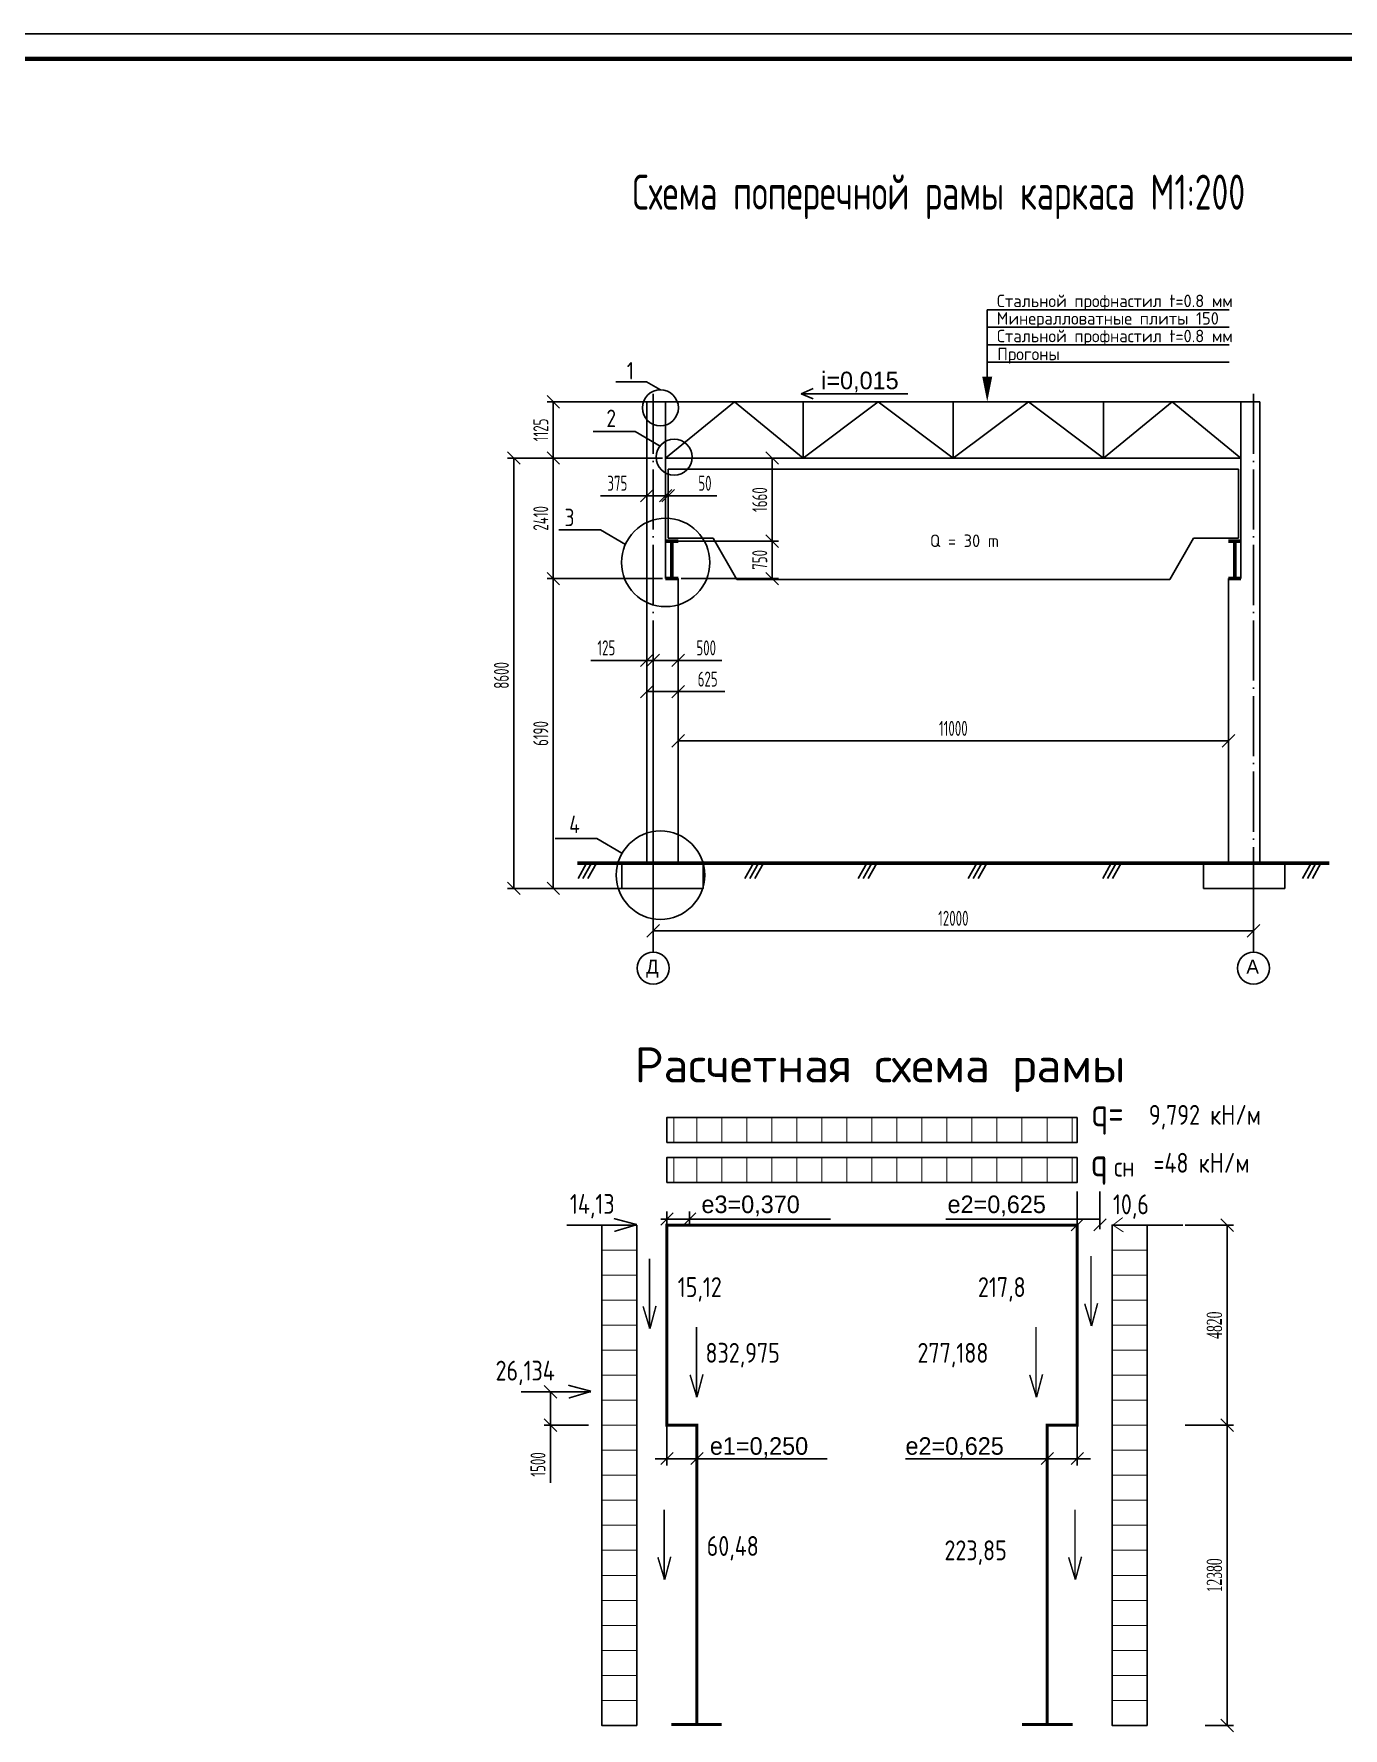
# Model space of a CAD drawing. Header units: millimetres. Extents: x -258606 to -95372, y 16759 to 83244.
# Drawn here: x -124522.8 to -124261.1, y 42006.5 to 42345.1 of the extents above; entities that cross this region are included whole.
import ezdxf

# ---------------------------------------------------------------- set-up
doc = ezdxf.new("R2010")
doc.units = ezdxf.units.MM
doc.header["$LTSCALE"] = 0.5
doc.linetypes.add('ACAD_ISO04W100', pattern=[30, 24, -3, 0, -3])
for name, color, linetype, lineweight in [('ЛИНИИ_025', 7, 'Continuous', 25), ('основной', 7, 'Continuous', 60), ('ТОЛСТЫЕ', 1, 'Continuous', 50)]:
    doc.layers.add(name, color=color, linetype=linetype, lineweight=lineweight)
for name, color, linetype in [('Осевые', 7, 'ACAD_ISO04W100'), ('оси', 7, 'ACAD_ISO04W100'), ('текст', 7, 'Continuous'), ('тонкие', 7, 'Continuous')]:
    doc.layers.add(name, color=color, linetype=linetype)
doc.styles.add('GOST-2.304_Type-B', font='')
doc.styles.add('style1', font='', dxfattribs={"oblique": 15, "height": 3.5})
doc.styles.add('ГОСТ', font='isocpeur.ttf', dxfattribs={"height": 10})
doc.styles.add('прямой 7', font='isocpeur.ttf', dxfattribs={"width": 0.7, "height": 7})
doc.styles.add('РАЗМЕРЫ_30', font='txt.shx', dxfattribs={"width": 0.6, "height": 3})
doc.styles.get('GOST-2.304_Type-B').set_extended_font_data('GOST Common')
doc.styles.get('style1').set_extended_font_data('GOST type A')
doc.dimstyles.new('РАЗМЕРЫ_10', dxfattribs={"dimtxt": 3, "dimasz": 2.5, "dimexe": 1.25, "dimexo": 0.625, "dimgap": 1, "dimtad": 3, "dimdec": 1, "dimlfac": 10, "dimrnd": 1, "dimdsep": 46, "dimtxsty": 'РАЗМЕРЫ_30', "dimblk1": 'OBLIQUE', "dimblk2": 'OBLIQUE', "dimsah": 1, "dimcen": 2.5, "dimclrt": 256, "dimadec": 0, "dimazin": 0, "dimtfac": 1, "dimtdec": 1, "dimtmove": 0, "dimatfit": 3, "dimfxl": 1, "dimtolj": 1, "dimarcsym": 0})
doc.dimstyles.new('РАЗМЕРЫ_200', dxfattribs={"dimtxt": 3, "dimasz": 2.5, "dimexe": 1.25, "dimexo": 0.625, "dimgap": 1, "dimtad": 3, "dimdec": 1, "dimlfac": 100, "dimrnd": 1, "dimdsep": 46, "dimtxsty": 'РАЗМЕРЫ_30', "dimblk1": 'OBLIQUE', "dimblk2": 'OBLIQUE', "dimsah": 1, "dimcen": 2.5, "dimclrt": 7, "dimadec": 0, "dimazin": 0, "dimtfac": 1, "dimtdec": 1, "dimtmove": 0, "dimatfit": 3, "dimfxl": 1, "dimtolj": 1, "dimarcsym": 0})

# ---------------------------------------------------------------- blocks, each defined once
blk = doc.blocks.new('_Oblique')
at = {"color": 0, "linetype": 'ByBlock', "lineweight": -2}
blk.add_line((-0.5, -0.5), (0.5, 0.5), dxfattribs=at)
blk = doc.blocks.new('*D994')
at = {"layer": 'Defpoints', "color": 0, "transparency": 16777216}
for p in [(-124399.05, 42174.3), (-124279.05, 42174.3), (-124279.05, 42165.82)]:
    blk.add_point(p, dxfattribs=at)
at = {"layer": 'текст', "color": 0, "lineweight": -2, "transparency": 16777216}
for p, q in [((-124399.05, 42173.68), (-124399.05, 42164.57)), ((-124279.05, 42173.68), (-124279.05, 42164.57)), ((-124399.05, 42165.82), (-124279.05, 42165.82))]:
    blk.add_line(p, q, dxfattribs=at)
at = {"layer": 'текст', "color": 0, "lineweight": -2, "transparency": 16777216, "xscale": 2.5, "yscale": 2.5, "zscale": 2.5, "rotation": 180}
blk.add_blockref('_Oblique', (-124399.05, 42165.82), dxfattribs=at)
at = {"layer": 'текст', "color": 0, "lineweight": -2, "transparency": 16777216, "xscale": 2.5, "yscale": 2.5, "zscale": 2.5}
blk.add_blockref('_Oblique', (-124279.05, 42165.82), dxfattribs=at)
at = {"layer": 'текст', "color": 7, "transparency": 16777216, "insert": (-124339.05, 42168.32), "char_height": 3, "attachment_point": 5, "style": 'РАЗМЕРЫ_30'}
blk.add_mtext('\\A1;12000', dxfattribs=at)
blk = doc.blocks.new('*D995')
at = {"layer": 'Defpoints', "color": 0, "transparency": 16777216}
for p in [(-124284.05, 42203.77), (-124394.05, 42179.3), (-124284.05, 42179.3)]:
    blk.add_point(p, dxfattribs=at)
at = {"layer": 'текст', "color": 0, "lineweight": -2, "transparency": 16777216}
for p, q in [((-124394.05, 42179.93), (-124394.05, 42205.02)), ((-124284.05, 42179.93), (-124284.05, 42205.02)), ((-124394.05, 42203.77), (-124284.05, 42203.77))]:
    blk.add_line(p, q, dxfattribs=at)
at = {"layer": 'текст', "color": 0, "lineweight": -2, "transparency": 16777216, "xscale": 2.5, "yscale": 2.5, "zscale": 2.5, "rotation": 180}
blk.add_blockref('_Oblique', (-124394.05, 42203.77), dxfattribs=at)
at = {"layer": 'текст', "color": 0, "lineweight": -2, "transparency": 16777216, "xscale": 2.5, "yscale": 2.5, "zscale": 2.5}
blk.add_blockref('_Oblique', (-124284.05, 42203.77), dxfattribs=at)
at = {"layer": 'текст', "color": 7, "transparency": 16777216, "insert": (-124339.05, 42206.27), "char_height": 3, "attachment_point": 5, "style": 'РАЗМЕРЫ_30'}
blk.add_mtext('\\A1;11000', dxfattribs=at)
blk = doc.blocks.new('*D996')
at = {"layer": 'Defpoints', "color": 0, "transparency": 16777216}
for p in [(-124396.55, 42271.55), (-124419.01, 42260.3), (-124396.55, 42260.3)]:
    blk.add_point(p, dxfattribs=at)
at = {"layer": 'текст', "color": 0, "lineweight": -2, "transparency": 16777216}
for p, q in [((-124397.18, 42271.55), (-124420.26, 42271.55)), ((-124419.01, 42271.55), (-124419.01, 42260.3)), ((-124397.18, 42260.3), (-124420.26, 42260.3))]:
    blk.add_line(p, q, dxfattribs=at)
at = {"layer": 'текст', "color": 0, "lineweight": -2, "transparency": 16777216, "xscale": 2.5, "yscale": 2.5, "zscale": 2.5}
for p, rotation in [((-124419.01, 42271.55), 90), ((-124419.01, 42260.3), 270)]:
    blk.add_blockref('_Oblique', p, dxfattribs=dict(at, rotation=rotation))
at = {"layer": 'текст', "color": 7, "transparency": 16777216, "insert": (-124421.51, 42265.93), "char_height": 3, "attachment_point": 5, "rotation": 90, "style": 'РАЗМЕРЫ_30'}
blk.add_mtext('\\A1;1125', dxfattribs=at)
blk = doc.blocks.new('*D997')
at = {"layer": 'Defpoints', "color": 0, "transparency": 16777216}
for p in [(-124419.01, 42260.3), (-124396.55, 42260.3), (-124396.55, 42236.2)]:
    blk.add_point(p, dxfattribs=at)
at = {"layer": 'текст', "color": 0, "lineweight": -2, "transparency": 16777216}
for p, q in [((-124397.18, 42260.3), (-124420.26, 42260.3)), ((-124419.01, 42236.2), (-124419.01, 42260.3)), ((-124397.18, 42236.2), (-124420.26, 42236.2))]:
    blk.add_line(p, q, dxfattribs=at)
at = {"layer": 'текст', "color": 0, "lineweight": -2, "transparency": 16777216, "xscale": 2.5, "yscale": 2.5, "zscale": 2.5}
for p, rotation in [((-124419.01, 42260.3), 90), ((-124419.01, 42236.2), 270)]:
    blk.add_blockref('_Oblique', p, dxfattribs=dict(at, rotation=rotation))
at = {"layer": 'текст', "color": 7, "transparency": 16777216, "insert": (-124421.51, 42248.25), "char_height": 3, "attachment_point": 5, "rotation": 90, "style": 'РАЗМЕРЫ_30'}
blk.add_mtext('\\A1;2410', dxfattribs=at)
blk = doc.blocks.new('*D998')
at = {"layer": 'Defpoints', "color": 0, "transparency": 16777216}
for p in [(-124396.55, 42236.2), (-124419.01, 42174.3), (-124396.55, 42174.3)]:
    blk.add_point(p, dxfattribs=at)
at = {"layer": 'текст', "color": 0, "lineweight": -2, "transparency": 16777216}
for p, q in [((-124397.18, 42236.2), (-124420.26, 42236.2)), ((-124419.01, 42236.2), (-124419.01, 42174.3)), ((-124397.18, 42174.3), (-124420.26, 42174.3))]:
    blk.add_line(p, q, dxfattribs=at)
at = {"layer": 'текст', "color": 0, "lineweight": -2, "transparency": 16777216, "xscale": 2.5, "yscale": 2.5, "zscale": 2.5}
for p, rotation in [((-124419.01, 42236.2), 90), ((-124419.01, 42174.3), 270)]:
    blk.add_blockref('_Oblique', p, dxfattribs=dict(at, rotation=rotation))
at = {"layer": 'текст', "color": 7, "transparency": 16777216, "insert": (-124421.51, 42205.25), "char_height": 3, "attachment_point": 5, "rotation": 90, "style": 'РАЗМЕРЫ_30'}
blk.add_mtext('\\A1;6190', dxfattribs=at)
blk = doc.blocks.new('*D999')
at = {"layer": 'Defpoints', "color": 0, "transparency": 16777216}
for p in [(-124396.55, 42260.3), (-124426.88, 42174.3), (-124396.55, 42174.3)]:
    blk.add_point(p, dxfattribs=at)
at = {"layer": 'текст', "color": 0, "lineweight": -2, "transparency": 16777216}
for p, q in [((-124397.18, 42260.3), (-124428.13, 42260.3)), ((-124426.88, 42260.3), (-124426.88, 42174.3)), ((-124397.18, 42174.3), (-124428.13, 42174.3))]:
    blk.add_line(p, q, dxfattribs=at)
at = {"layer": 'текст', "color": 0, "lineweight": -2, "transparency": 16777216, "xscale": 2.5, "yscale": 2.5, "zscale": 2.5}
for p, rotation in [((-124426.88, 42260.3), 90), ((-124426.88, 42174.3), 270)]:
    blk.add_blockref('_Oblique', p, dxfattribs=dict(at, rotation=rotation))
at = {"layer": 'текст', "color": 7, "transparency": 16777216, "insert": (-124429.38, 42216.86), "char_height": 3, "attachment_point": 5, "rotation": 90, "style": 'РАЗМЕРЫ_30'}
blk.add_mtext('\\A1;8600', dxfattribs=at)
blk = doc.blocks.new('*D1003')
at = {"layer": 'Defpoints', "color": 0, "transparency": 16777216}
for p in [(-124396.05, 42252.77), (-124396.55, 42243.7), (-124396.05, 42244.3)]:
    blk.add_point(p, dxfattribs=at)
at = {"layer": 'текст', "color": 0, "lineweight": -2, "transparency": 16777216}
for p, q in [((-124396.55, 42252.77), (-124399.05, 42252.77)), ((-124396.55, 42244.33), (-124396.55, 42254.02)), ((-124396.55, 42252.77), (-124396.05, 42252.77)), ((-124396.05, 42244.93), (-124396.05, 42254.02)), ((-124396.05, 42252.77), (-124386.35, 42252.77))]:
    blk.add_line(p, q, dxfattribs=at)
at = {"layer": 'текст', "color": 0, "lineweight": -2, "transparency": 16777216, "xscale": 2.5, "yscale": 2.5, "zscale": 2.5}
blk.add_blockref('_Oblique', (-124396.55, 42252.77), dxfattribs=at)
at = {"layer": 'текст', "color": 0, "lineweight": -2, "transparency": 16777216, "xscale": 2.5, "yscale": 2.5, "zscale": 2.5, "rotation": 180}
blk.add_blockref('_Oblique', (-124396.05, 42252.77), dxfattribs=at)
at = {"layer": 'текст', "color": 7, "transparency": 16777216, "insert": (-124388.7, 42255.27), "char_height": 3, "attachment_point": 5, "style": 'РАЗМЕРЫ_30'}
blk.add_mtext('\\A1;50', dxfattribs=at)
blk = doc.blocks.new('*D1004')
at = {"layer": 'Defpoints', "color": 0, "transparency": 16777216}
for p in [(-124400.3, 42252.77), (-124400.3, 42252.77), (-124396.55, 42252.77)]:
    blk.add_point(p, dxfattribs=at)
at = {"layer": 'текст', "color": 0, "lineweight": -2, "transparency": 16777216}
for p, q in [((-124400.3, 42252.77), (-124409.6, 42252.77)), ((-124400.3, 42253.4), (-124400.3, 42254.02)), ((-124396.55, 42252.77), (-124400.3, 42252.77)), ((-124396.55, 42253.4), (-124396.55, 42254.02))]:
    blk.add_line(p, q, dxfattribs=at)
at = {"layer": 'текст', "color": 0, "lineweight": -2, "transparency": 16777216, "xscale": 2.5, "yscale": 2.5, "zscale": 2.5, "rotation": 180}
blk.add_blockref('_Oblique', (-124400.3, 42252.77), dxfattribs=at)
at = {"layer": 'текст', "color": 0, "lineweight": -2, "transparency": 16777216, "xscale": 2.5, "yscale": 2.5, "zscale": 2.5}
blk.add_blockref('_Oblique', (-124396.55, 42252.77), dxfattribs=at)
at = {"layer": 'текст', "color": 7, "transparency": 16777216, "insert": (-124406.2, 42255.27), "char_height": 3, "attachment_point": 5, "style": 'РАЗМЕРЫ_30'}
blk.add_mtext('\\A1;375', dxfattribs=at)
blk = doc.blocks.new('*D1005')
at = {"layer": 'Defpoints', "color": 0, "transparency": 16777216}
for p in [(-124396.55, 42260.3), (-124375.25, 42260.3), (-124396.55, 42243.7)]:
    blk.add_point(p, dxfattribs=at)
at = {"layer": 'текст', "color": 0, "lineweight": -2, "transparency": 16777216}
for p, q in [((-124395.93, 42260.3), (-124374, 42260.3)), ((-124375.25, 42243.7), (-124375.25, 42260.3)), ((-124395.93, 42243.7), (-124374, 42243.7))]:
    blk.add_line(p, q, dxfattribs=at)
at = {"layer": 'текст', "color": 0, "lineweight": -2, "transparency": 16777216, "xscale": 2.5, "yscale": 2.5, "zscale": 2.5}
for p, rotation in [((-124375.25, 42260.3), 90), ((-124375.25, 42243.7), 270)]:
    blk.add_blockref('_Oblique', p, dxfattribs=dict(at, rotation=rotation))
at = {"layer": 'текст', "color": 7, "transparency": 16777216, "insert": (-124377.75, 42252), "char_height": 3, "attachment_point": 5, "rotation": 90, "style": 'РАЗМЕРЫ_30'}
blk.add_mtext('\\A1;1660', dxfattribs=at)
blk = doc.blocks.new('*D1006')
at = {"layer": 'Defpoints', "color": 0, "transparency": 16777216}
for p in [(-124394.05, 42243.7), (-124394.05, 42236.2), (-124375.25, 42236.2)]:
    blk.add_point(p, dxfattribs=at)
at = {"layer": 'текст', "color": 0, "lineweight": -2, "transparency": 16777216}
for p, q in [((-124393.43, 42243.7), (-124374, 42243.7)), ((-124375.25, 42243.7), (-124375.25, 42236.2)), ((-124393.43, 42236.2), (-124374, 42236.2))]:
    blk.add_line(p, q, dxfattribs=at)
at = {"layer": 'текст', "color": 0, "lineweight": -2, "transparency": 16777216, "xscale": 2.5, "yscale": 2.5, "zscale": 2.5}
for p, rotation in [((-124375.25, 42243.7), 90), ((-124375.25, 42236.2), 270)]:
    blk.add_blockref('_Oblique', p, dxfattribs=dict(at, rotation=rotation))
at = {"layer": 'текст', "color": 7, "transparency": 16777216, "insert": (-124377.75, 42239.95), "char_height": 3, "attachment_point": 5, "rotation": 90, "style": 'РАЗМЕРЫ_30'}
blk.add_mtext('\\A1;750', dxfattribs=at)
blk = doc.blocks.new('*D1007')
at = {"layer": 'Defpoints', "color": 0, "transparency": 16777216}
for p in [(-124400.3, 42219.86), (-124400.3, 42179.3), (-124399.05, 42179.3)]:
    blk.add_point(p, dxfattribs=at)
at = {"layer": 'текст', "color": 0, "lineweight": -2, "transparency": 16777216}
for p, q in [((-124400.3, 42179.93), (-124400.3, 42221.11)), ((-124399.05, 42179.93), (-124399.05, 42221.11)), ((-124400.3, 42219.86), (-124411.5, 42219.86)), ((-124399.05, 42219.86), (-124400.3, 42219.86)), ((-124399.05, 42219.86), (-124396.55, 42219.86))]:
    blk.add_line(p, q, dxfattribs=at)
at = {"layer": 'текст', "color": 0, "lineweight": -2, "transparency": 16777216, "xscale": 2.5, "yscale": 2.5, "zscale": 2.5}
blk.add_blockref('_Oblique', (-124400.3, 42219.86), dxfattribs=at)
at = {"layer": 'текст', "color": 0, "lineweight": -2, "transparency": 16777216, "xscale": 2.5, "yscale": 2.5, "zscale": 2.5, "rotation": 180}
blk.add_blockref('_Oblique', (-124399.05, 42219.86), dxfattribs=at)
at = {"layer": 'текст', "color": 7, "transparency": 16777216, "insert": (-124408.4, 42222.36), "char_height": 3, "attachment_point": 5, "style": 'РАЗМЕРЫ_30'}
blk.add_mtext('\\A1;125', dxfattribs=at)
blk = doc.blocks.new('*D1008')
at = {"layer": 'Defpoints', "color": 0, "transparency": 16777216}
for p in [(-124399.05, 42219.86), (-124394.05, 42219.86), (-124394.05, 42219.86)]:
    blk.add_point(p, dxfattribs=at)
at = {"layer": 'текст', "color": 0, "lineweight": -2, "transparency": 16777216}
for p, q in [((-124399.05, 42220.48), (-124399.05, 42221.11)), ((-124394.05, 42220.48), (-124394.05, 42221.11)), ((-124399.05, 42219.86), (-124394.05, 42219.86)), ((-124394.05, 42219.86), (-124385.35, 42219.86))]:
    blk.add_line(p, q, dxfattribs=at)
at = {"layer": 'текст', "color": 0, "lineweight": -2, "transparency": 16777216, "xscale": 2.5, "yscale": 2.5, "zscale": 2.5, "rotation": 180}
blk.add_blockref('_Oblique', (-124399.05, 42219.86), dxfattribs=at)
at = {"layer": 'текст', "color": 0, "lineweight": -2, "transparency": 16777216, "xscale": 2.5, "yscale": 2.5, "zscale": 2.5}
blk.add_blockref('_Oblique', (-124394.05, 42219.86), dxfattribs=at)
at = {"layer": 'текст', "color": 7, "transparency": 16777216, "insert": (-124388.45, 42222.36), "char_height": 3, "attachment_point": 5, "style": 'РАЗМЕРЫ_30'}
blk.add_mtext('\\A1;500', dxfattribs=at)
blk = doc.blocks.new('*D1009')
at = {"layer": 'Defpoints', "color": 0, "transparency": 16777216}
for p in [(-124394.05, 42213.62), (-124400.3, 42179.3), (-124394.05, 42179.3)]:
    blk.add_point(p, dxfattribs=at)
at = {"layer": 'текст', "color": 0, "lineweight": -2, "transparency": 16777216}
for p, q in [((-124400.3, 42179.93), (-124400.3, 42214.87)), ((-124394.05, 42179.93), (-124394.05, 42214.87)), ((-124400.3, 42213.62), (-124394.05, 42213.62)), ((-124394.05, 42213.62), (-124384.75, 42213.62))]:
    blk.add_line(p, q, dxfattribs=at)
at = {"layer": 'текст', "color": 0, "lineweight": -2, "transparency": 16777216, "xscale": 2.5, "yscale": 2.5, "zscale": 2.5, "rotation": 180}
blk.add_blockref('_Oblique', (-124400.3, 42213.62), dxfattribs=at)
at = {"layer": 'текст', "color": 0, "lineweight": -2, "transparency": 16777216, "xscale": 2.5, "yscale": 2.5, "zscale": 2.5}
blk.add_blockref('_Oblique', (-124394.05, 42213.62), dxfattribs=at)
at = {"layer": 'текст', "color": 7, "transparency": 16777216, "insert": (-124388.15, 42216.12), "char_height": 3, "attachment_point": 5, "style": 'РАЗМЕРЫ_30'}
blk.add_mtext('\\A1;625', dxfattribs=at)
blk = doc.blocks.new('*D905')
at = {"layer": 'Defpoints', "color": 0, "ltscale": 0.5, "transparency": 16777216}
for p in [(-124293.33, 42107), (-124292.33, 42067), (-124284.33, 42067)]:
    blk.add_point(p, dxfattribs=at)
at = {"layer": 'ЛИНИИ_025', "color": 0, "lineweight": -2, "ltscale": 0.5, "transparency": 16777216}
for p, q in [((-124292.7, 42107), (-124283.08, 42107)), ((-124284.33, 42107), (-124284.33, 42067)), ((-124291.7, 42067), (-124283.08, 42067))]:
    blk.add_line(p, q, dxfattribs=at)
at = {"layer": 'ЛИНИИ_025', "color": 0, "lineweight": -2, "ltscale": 0.5, "transparency": 16777216, "xscale": 2.5, "yscale": 2.5, "zscale": 2.5}
for p, rotation in [((-124284.33, 42107), 90), ((-124284.33, 42067), 270)]:
    blk.add_blockref('_Oblique', p, dxfattribs=dict(at, rotation=rotation))
at = {"layer": 'ЛИНИИ_025', "ltscale": 0.5, "transparency": 16777216, "insert": (-124286.85, 42087), "char_height": 3, "width": 8.4895, "attachment_point": 5, "rotation": 90, "style": 'РАЗМЕРЫ_30'}
blk.add_mtext('\\A1;{\\fTimes New Roman|b0|i0|c204|p18;4820}', dxfattribs=at)
blk = doc.blocks.new('*D906')
at = {"layer": 'Defpoints', "color": 0, "ltscale": 0.5, "transparency": 16777216}
for p in [(-124293.33, 42067), (-124289.33, 42007), (-124284.33, 42007)]:
    blk.add_point(p, dxfattribs=at)
at = {"layer": 'ЛИНИИ_025', "color": 0, "lineweight": -2, "ltscale": 0.5, "transparency": 16777216}
for p, q in [((-124292.7, 42067), (-124283.08, 42067)), ((-124284.33, 42067), (-124284.33, 42007)), ((-124288.7, 42007), (-124283.08, 42007))]:
    blk.add_line(p, q, dxfattribs=at)
at = {"layer": 'ЛИНИИ_025', "color": 0, "lineweight": -2, "ltscale": 0.5, "transparency": 16777216, "xscale": 2.5, "yscale": 2.5, "zscale": 2.5}
for p, rotation in [((-124284.33, 42067), 90), ((-124284.33, 42007), 270)]:
    blk.add_blockref('_Oblique', p, dxfattribs=dict(at, rotation=rotation))
at = {"layer": 'ЛИНИИ_025', "ltscale": 0.5, "transparency": 16777216, "insert": (-124286.85, 42037), "char_height": 3, "attachment_point": 5, "rotation": 90, "style": 'РАЗМЕРЫ_30'}
blk.add_mtext('\\A1;{\\fTimes New Roman|b0|i0|c204|p18;12380}', dxfattribs=at)
blk = doc.blocks.new('*D985')
at = {"color": 0, "linetype": 'Continuous', "lineweight": -2, "ltscale": 0.5, "transparency": 16777216}
for p, q in [((-124412.07, 42073.69), (-124420.82, 42073.69)), ((-124419.57, 42073.69), (-124419.57, 42067)), ((-124411.99, 42067), (-124420.82, 42067)), ((-124419.57, 42067), (-124419.57, 42055.47))]:
    blk.add_line(p, q, dxfattribs=at)
at = {"layer": 'Defpoints', "color": 0, "linetype": 'Continuous', "ltscale": 0.5, "transparency": 16777216}
for p in [(-124419.57, 42073.69), (-124411.45, 42073.69), (-124411.37, 42067)]:
    blk.add_point(p, dxfattribs=at)
at = {"color": 0, "linetype": 'Continuous', "lineweight": -2, "ltscale": 0.5, "transparency": 16777216, "xscale": 2.5, "yscale": 2.5, "zscale": 2.5}
for p, rotation in [((-124419.57, 42073.69), 90), ((-124419.57, 42067), 270)]:
    blk.add_blockref('_Oblique', p, dxfattribs=dict(at, rotation=rotation))
at = {"linetype": 'Continuous', "ltscale": 0.5, "transparency": 16777216, "insert": (-124422.07, 42059.17), "char_height": 3, "attachment_point": 5, "rotation": 90, "style": 'РАЗМЕРЫ_30'}
blk.add_mtext('\\A1;1500', dxfattribs=at)

msp = doc.modelspace()

# ---------------------------------------------------------------- linework, layer by layer
at = {"extrusion": (-1.34631e-16, -3.16371e-09, 1)}
msp.add_line((-124846.09721, 42345.07247), (-124005.09721, 42345.07247), dxfattribs=at)
for p, q in [((-124332.27198, 42276.55134), (-124332.27198, 42289.95023)), ((-124332.27198, 42289.95023), (-124283.90255, 42289.95023)), ((-124332.27198, 42286.45023), (-124283.90255, 42286.45023)), ((-124332.27198, 42282.95023), (-124283.90255, 42282.95023)), ((-124332.27198, 42279.45023), (-124283.90255, 42279.45023)), ((-124396.05288, 42244.30134), (-124396.05288, 42258.05134)), ((-124396.05288, 42258.05134), (-124339.05288, 42258.05134)), ((-124282.05288, 42258.05134), (-124339.05288, 42258.05134)), ((-124282.05288, 42244.30134), (-124282.05288, 42258.05134)), ((-124396.05288, 42244.30134), (-124387.03613, 42244.30134)), ((-124387.03613, 42244.30134), (-124382.32506, 42236.0314)), ((-124291.06963, 42244.30134), (-124295.7807, 42236.0314)), ((-124282.05288, 42244.30134), (-124291.06963, 42244.30134)), ((-124382.32506, 42236.0314), (-124339.05288, 42236.0314)), ((-124295.7807, 42236.0314), (-124339.05288, 42236.0314)), ((-124412.34727, 42179.30134), (-124414.06945, 42176.25588)), ((-124413.07374, 42176.25588), (-124411.35156, 42179.30134)), ((-124410.35585, 42179.30134), (-124412.07803, 42176.25588)), ((-124379.01129, 42179.30134), (-124380.73348, 42176.25588)), ((-124379.73777, 42176.25588), (-124378.01558, 42179.30134)), ((-124377.01987, 42179.30134), (-124378.74206, 42176.25588)), ((-124356.33232, 42179.30134), (-124358.05451, 42176.25588)), ((-124357.0588, 42176.25588), (-124355.33661, 42179.30134)), ((-124354.3409, 42179.30134), (-124356.06309, 42176.25588)), ((-124334.33922, 42179.30134), (-124336.0614, 42176.25588)), ((-124335.06569, 42176.25588), (-124333.34351, 42179.30134)), ((-124332.3478, 42179.30134), (-124334.06998, 42176.25588)), ((-124307.47586, 42179.30134), (-124309.19804, 42176.25588)), ((-124308.20234, 42176.25588), (-124306.48015, 42179.30134)), ((-124305.48444, 42179.30134), (-124307.20663, 42176.25588)), ((-124267.55672, 42179.30134), (-124269.2789, 42176.25588)), ((-124268.28319, 42176.25588), (-124266.56101, 42179.30134)), ((-124265.5653, 42179.30134), (-124267.28748, 42176.25588))]:
    msp.add_line(p, q)
msp.add_lwpolyline([(-124332.27198, 42271.55134, 0, 2, 0), (-124332.27198, 42276.55134, 2, 2, 0)], format="xyseb")
at = {"layer": 'ЛИНИИ_025', "ltscale": 0.5}
for points in [[(-124396.32599, 42123.48495), (-124314.32599, 42123.48495), (-124314.32599, 42128.48495), (-124396.32599, 42128.48495)], [(-124396.32599, 42115.48495), (-124314.32599, 42115.48495), (-124314.32599, 42120.48495), (-124396.32599, 42120.48495)], [(-124402.32599, 42106.99985), (-124409.32599, 42106.99985), (-124409.32599, 42006.99985), (-124402.32599, 42006.99985)], [(-124300.32599, 42106.99985), (-124307.32599, 42106.99985), (-124307.32599, 42006.99985), (-124300.32599, 42006.99985)]]:
    msp.add_lwpolyline(points, close=True, dxfattribs=at)
for points, const_width in [([(-124394.88718, 42123.48495), (-124394.88718, 42128.48495)], 0.2), ([(-124390.32599, 42123.48495), (-124390.32599, 42128.48495)], 0.2), ([(-124385.32599, 42123.48495), (-124385.32599, 42128.48495)], 0.2), ([(-124380.32599, 42123.48495), (-124380.32599, 42128.48495)], 0.2), ([(-124375.32599, 42123.48495), (-124375.32599, 42128.48495)], 0.2), ([(-124370.32599, 42123.48495), (-124370.32599, 42128.48495)], 0.2), ([(-124365.32599, 42123.48495), (-124365.32599, 42128.48495)], 0.2), ([(-124360.32599, 42123.48495), (-124360.32599, 42128.48495)], 0.2), ([(-124355.32599, 42123.48495), (-124355.32599, 42128.48495)], 0.2), ([(-124350.32599, 42123.48495), (-124350.32599, 42128.48495)], 0.2), ([(-124345.32599, 42123.48495), (-124345.32599, 42128.48495)], 0.2), ([(-124340.32599, 42123.48495), (-124340.32599, 42128.48495)], 0.2), ([(-124335.32599, 42123.48495), (-124335.32599, 42128.48495)], 0.2), ([(-124330.32599, 42123.48495), (-124330.32599, 42128.48495)], 0.2), ([(-124325.32599, 42123.48495), (-124325.32599, 42128.48495)], 0.2), ([(-124320.32599, 42123.48495), (-124320.32599, 42128.48495)], 0.2), ([(-124315.32599, 42123.48495), (-124315.32599, 42128.48495)], 0.2), ([(-124394.88718, 42115.48495), (-124394.88718, 42120.48495)], 0.2), ([(-124390.32599, 42115.48495), (-124390.32599, 42120.48495)], 0.2), ([(-124385.32599, 42115.48495), (-124385.32599, 42120.48495)], 0.2), ([(-124380.32599, 42115.48495), (-124380.32599, 42120.48495)], 0.2), ([(-124375.32599, 42115.48495), (-124375.32599, 42120.48495)], 0.2), ([(-124370.32599, 42115.48495), (-124370.32599, 42120.48495)], 0.2), ([(-124365.32599, 42115.48495), (-124365.32599, 42120.48495)], 0.2), ([(-124360.32599, 42115.48495), (-124360.32599, 42120.48495)], 0.2), ([(-124355.32599, 42115.48495), (-124355.32599, 42120.48495)], 0.2), ([(-124350.32599, 42115.48495), (-124350.32599, 42120.48495)], 0.2), ([(-124345.32599, 42115.48495), (-124345.32599, 42120.48495)], 0.2), ([(-124340.32599, 42115.48495), (-124340.32599, 42120.48495)], 0.2), ([(-124335.32599, 42115.48495), (-124335.32599, 42120.48495)], 0.2), ([(-124330.32599, 42115.48495), (-124330.32599, 42120.48495)], 0.2), ([(-124325.32599, 42115.48495), (-124325.32599, 42120.48495)], 0.2), ([(-124320.32599, 42115.48495), (-124320.32599, 42120.48495)], 0.2), ([(-124315.32599, 42115.48495), (-124315.32599, 42120.48495)], 0.2), ([(-124416.32599, 42106.99985), (-124402.32599, 42106.99985), (-124402.32599, 42106.99985)], 0.3), ([(-124402.33178, 42107.10304), (-124406.90591, 42108.3113)], 0.3), ([(-124402.43693, 42107.05051), (-124406.80075, 42105.73719)], 0.3), ([(-124390.32599, 42006.99985), (-124390.32599, 42066.99985), (-124396.32599, 42066.99985), (-124396.32599, 42106.99985), (-124355.32599, 42106.99985)], 0.6), ([(-124320.32599, 42006.99985), (-124320.32599, 42066.99985), (-124314.32599, 42066.99985), (-124314.32599, 42106.99985), (-124355.32599, 42106.99985)], 0.6), ([(-124307.14745, 42106.99985), (-124293.14745, 42106.99985), (-124293.14745, 42106.99985)], 0.3), ([(-124409.32599, 42101.99985), (-124402.32599, 42101.99985)], 0.2), ([(-124399.79215, 42100.27291), (-124399.79215, 42086.27291), (-124399.79215, 42086.27291)], 0.3), ([(-124311.51961, 42100.80908), (-124311.51961, 42086.80908), (-124311.51961, 42086.80908)], 0.3), ([(-124307.32599, 42101.99985), (-124300.32599, 42101.99985)], 0.2), ([(-124409.32599, 42096.99985), (-124402.32599, 42096.99985)], 0.2), ([(-124307.32599, 42096.99985), (-124300.32599, 42096.99985)], 0.2), ([(-124409.32599, 42091.99985), (-124402.32599, 42091.99985)], 0.2), ([(-124307.32599, 42091.99985), (-124300.32599, 42091.99985)], 0.2), ([(-124399.74149, 42086.38385), (-124401.05481, 42090.74767)], 0.3), ([(-124399.68896, 42086.2787), (-124398.4807, 42090.85283)], 0.3), ([(-124311.46896, 42086.92002), (-124312.78228, 42091.28384)], 0.3), ([(-124311.41642, 42086.81487), (-124310.20817, 42091.38899)], 0.3), ([(-124409.32599, 42086.99985), (-124402.32599, 42086.99985)], 0.2), ([(-124390.40146, 42086.60061), (-124390.40146, 42072.60061), (-124390.40146, 42072.60061)], 0.3), ([(-124322.52014, 42086.60061), (-124322.52014, 42072.60061), (-124322.52014, 42072.60061)], 0.3), ([(-124307.32599, 42086.99985), (-124300.32599, 42086.99985)], 0.2), ([(-124409.32599, 42081.99985), (-124402.32599, 42081.99985)], 0.2), ([(-124307.32599, 42081.99985), (-124300.32599, 42081.99985)], 0.2), ([(-124411.45417, 42073.78836), (-124416.02829, 42074.99662)], 0.3), ([(-124409.32599, 42076.99985), (-124402.32599, 42076.99985)], 0.2), ([(-124390.3508, 42072.71155), (-124391.66412, 42077.07537)], 0.3), ([(-124390.29827, 42072.6064), (-124389.09001, 42077.18052)], 0.3), ([(-124322.46949, 42072.71155), (-124323.78281, 42077.07537)], 0.3), ([(-124322.41695, 42072.6064), (-124321.2087, 42077.18052)], 0.3), ([(-124307.32599, 42076.99985), (-124300.32599, 42076.99985)], 0.2), ([(-124425.44838, 42073.68517), (-124411.44838, 42073.68517), (-124411.44838, 42073.68517)], 0.3), ([(-124411.55932, 42073.73583), (-124415.92314, 42072.42251)], 0.3), ([(-124409.32599, 42071.99985), (-124402.32599, 42071.99985)], 0.2), ([(-124307.32599, 42071.99985), (-124300.32599, 42071.99985)], 0.2), ([(-124409.32599, 42066.99985), (-124402.32599, 42066.99985)], 0.2), ([(-124307.32599, 42066.99985), (-124300.32599, 42066.99985)], 0.2), ([(-124409.32599, 42061.99985), (-124402.32599, 42061.99985)], 0.2), ([(-124307.32599, 42061.99985), (-124300.32599, 42061.99985)], 0.2), ([(-124409.32599, 42056.99985), (-124402.32599, 42056.99985)], 0.2), ([(-124307.32599, 42056.99985), (-124300.32599, 42056.99985)], 0.2), ([(-124409.32599, 42051.99985), (-124402.32599, 42051.99985)], 0.2), ([(-124307.32599, 42051.99985), (-124300.32599, 42051.99985)], 0.2), ([(-124396.84078, 42050.14113), (-124396.84078, 42036.14113), (-124396.84078, 42036.14113)], 0.3), ([(-124314.73928, 42050.14112), (-124314.73928, 42036.14112), (-124314.73928, 42036.14112)], 0.3), ([(-124409.32599, 42046.99985), (-124402.32599, 42046.99985)], 0.2), ([(-124307.32599, 42046.99985), (-124300.32599, 42046.99985)], 0.2), ([(-124409.32599, 42041.99985), (-124402.32599, 42041.99985)], 0.2), ([(-124307.32599, 42041.99985), (-124300.32599, 42041.99985)], 0.2), ([(-124396.79013, 42036.25207), (-124398.10345, 42040.61589)], 0.3), ([(-124396.73759, 42036.14692), (-124395.52934, 42040.72104)], 0.3), ([(-124314.68862, 42036.25207), (-124316.00194, 42040.61589)], 0.3), ([(-124314.63609, 42036.14691), (-124313.42783, 42040.72104)], 0.3), ([(-124409.32599, 42036.99985), (-124402.32599, 42036.99985)], 0.2), ([(-124307.32599, 42036.99985), (-124300.32599, 42036.99985)], 0.2), ([(-124409.32599, 42031.99985), (-124402.32599, 42031.99985)], 0.2), ([(-124307.32599, 42031.99985), (-124300.32599, 42031.99985)], 0.2), ([(-124409.32599, 42026.99985), (-124402.32599, 42026.99985)], 0.2), ([(-124307.32599, 42026.99985), (-124300.32599, 42026.99985)], 0.2), ([(-124409.32599, 42021.99985), (-124402.32599, 42021.99985)], 0.2), ([(-124307.32599, 42021.99985), (-124300.32599, 42021.99985)], 0.2), ([(-124409.32599, 42016.99985), (-124402.32599, 42016.99985)], 0.2), ([(-124307.32599, 42016.99985), (-124300.32599, 42016.99985)], 0.2), ([(-124409.32599, 42011.99985), (-124402.32599, 42011.99985)], 0.2), ([(-124307.32599, 42011.99985), (-124300.32599, 42011.99985)], 0.2), ([(-124395.42418, 42007.17828), (-124385.32599, 42007.17828)], 0.6), ([(-124315.2278, 42007.17828), (-124325.32599, 42007.17828)], 0.6)]:
    msp.add_lwpolyline(points, dxfattribs=dict(at, const_width=const_width))
at = {"layer": 'Осевые'}
for p, q in [((-124399.05288, 42273.12221), (-124399.05288, 42171.41663)), ((-124279.05288, 42273.12221), (-124279.05288, 42171.41663))]:
    msp.add_line(p, q, dxfattribs=at)
at = {"layer": 'оси', "ltscale": 20}
for p, q in [((-124399.05288, 42174.30134), (-124399.05288, 42161.55941)), ((-124279.05288, 42174.30134), (-124279.05288, 42161.55941))]:
    msp.add_line(p, q, dxfattribs=at)
at = {"layer": 'оси', "color": 7, "linetype": 'Continuous', "ltscale": 0.5, "const_width": 0.2}
for points in [[(-124307.14745, 42106.99985), (-124305.19863, 42108.50211)], [(-124307.14745, 42106.99985), (-124305.03381, 42105.61848)]]:
    msp.add_lwpolyline(points, dxfattribs=at)
at = {"layer": 'основной', "lineweight": 0, "extrusion": (-1.34631e-16, -3.16371e-09, 1)}
msp.add_line((-124010.09721, 42340.07247), (-124826.09721, 42340.07247), dxfattribs=at)
msp.add_line((-124010.09721, 42340.07247), (-124826.09721, 42340.07247), dxfattribs=at)
at = {"layer": 'основной', "elevation": -0.00001}
msp.add_lwpolyline([(-124010.09721, 41756.07247), (-124826.09721, 41756.07247), (-124826.09721, 42340.07247), (-124010.09721, 42340.07247), (-124010.09721, 41756.07247)], dxfattribs=at)
at = {"layer": 'текст', "linetype": 'Continuous', "ltscale": 20}
for p, q in [((-124400.40887, 42275.55295), (-124406.4972, 42275.55295)), ((-124397.60936, 42273.9171), (-124400.40887, 42275.55295)), ((-124369.48562, 42273.16637), (-124367.06936, 42274.18399)), ((-124369.48562, 42273.16637), (-124348.17327, 42273.16637)), ((-124369.48562, 42273.16637), (-124367.06936, 42272.14874)), ((-124402.66037, 42265.60331), (-124411.01759, 42265.60331)), ((-124397.658, 42262.68025), (-124402.66037, 42265.60331)), ((-124409.57171, 42245.96066), (-124417.92894, 42245.96066)), ((-124404.56935, 42243.0376), (-124409.57171, 42245.96066)), ((-124410.28553, 42184.25514), (-124418.64276, 42184.25514)), ((-124405.28316, 42181.33208), (-124410.28553, 42184.25514)), ((-124314.32599, 42113.70679), (-124314.32599, 42105.67246)), ((-124309.79209, 42106.15588), (-124309.79209, 42113.70679)), ((-124397.48958, 42106.99985), (-124395.05382, 42109.44021)), ((-124396.32599, 42109.68962), (-124396.32599, 42105.67246)), ((-124392.95568, 42106.99985), (-124390.51993, 42109.44021)), ((-124391.79209, 42106.99985), (-124391.79209, 42109.68962)), ((-124315.48958, 42105.83407), (-124313.05382, 42108.27443)), ((-124314.32599, 42108.16564), (-124309.79209, 42108.16564)), ((-124310.95568, 42105.83407), (-124308.51993, 42108.27443)), ((-124396.32599, 42066.99985), (-124396.32599, 42058.96552)), ((-124320.32599, 42066.99985), (-124320.32599, 42058.96552)), ((-124314.32599, 42066.99985), (-124314.32599, 42058.96552)), ((-124397.48958, 42059.12713), (-124395.05382, 42061.56749)), ((-124391.48958, 42059.12713), (-124389.05382, 42061.56749)), ((-124321.48958, 42059.12713), (-124319.05382, 42061.56749)), ((-124315.48958, 42059.12713), (-124313.05382, 42061.56749))]:
    msp.add_line(p, q, dxfattribs=at)
at = {"layer": 'текст', "ltscale": 20}
for p, q in [((-124363.60523, 42108.16564), (-124397.53812, 42108.16564)), ((-124314.32599, 42108.16564), (-124340.52337, 42108.16564)), ((-124364.29997, 42060.29292), (-124398.6449, 42060.29292)), ((-124311.64686, 42060.29292), (-124348.61239, 42060.29292))]:
    msp.add_line(p, q, dxfattribs=at)
at = {"layer": 'текст', "linetype": 'Continuous', "ltscale": 20}
for centre, radius in [((-124397.60936, 42270.3171), 3.6), ((-124394.84051, 42260.47604), 3.60106), ((-124396.55288, 42239.42982), 8.83), ((-124397.58624, 42176.94064), 8.8342)]:
    msp.add_circle(centre, radius, dxfattribs=at)
at = {"layer": 'текст', "ltscale": 20}
for centre in [(-124399.05288, 42158.35941), (-124279.05288, 42158.35941)]:
    msp.add_circle(centre, 3.2, dxfattribs=at)
at = {"layer": 'ТОЛСТЫЕ'}
for p, q in [((-124394.05288, 42243.70134), (-124396.55288, 42243.70134)), ((-124395.30288, 42236.20134), (-124395.30288, 42243.70134)), ((-124284.05288, 42243.70134), (-124281.55288, 42243.70134)), ((-124282.80288, 42236.20134), (-124282.80288, 42243.70134)), ((-124396.55288, 42236.20134), (-124394.05288, 42236.20134)), ((-124281.55288, 42236.20134), (-124284.05288, 42236.20134)), ((-124414.20207, 42179.30134), (-124339.05288, 42179.30134)), ((-124263.9037, 42179.30134), (-124339.05288, 42179.30134))]:
    msp.add_line(p, q, dxfattribs=at)
at = {"layer": 'тонкие'}
for p, q in [((-124400.30288, 42260.30134), (-124400.30288, 42271.55134)), ((-124400.30288, 42271.55134), (-124339.05288, 42271.55134)), ((-124396.55288, 42236.20134), (-124396.55288, 42271.55134)), ((-124396.55288, 42271.55134), (-124369.05288, 42271.55134)), ((-124396.55288, 42260.30134), (-124382.80288, 42271.55134)), ((-124382.80288, 42271.55134), (-124369.05288, 42260.30134)), ((-124339.05288, 42271.55134), (-124369.05288, 42271.55134)), ((-124369.05288, 42271.55134), (-124369.05288, 42260.30134)), ((-124369.05288, 42260.30134), (-124354.05288, 42271.55134)), ((-124354.05288, 42271.55134), (-124339.05288, 42260.30134)), ((-124339.05288, 42260.30134), (-124339.05288, 42271.55134)), ((-124277.80288, 42271.55134), (-124339.05288, 42271.55134)), ((-124339.05288, 42260.30134), (-124339.05288, 42271.55134)), ((-124339.05288, 42271.55134), (-124309.05288, 42271.55134)), ((-124324.05288, 42271.55134), (-124339.05288, 42260.30134)), ((-124309.05288, 42260.30134), (-124324.05288, 42271.55134)), ((-124309.05288, 42271.55134), (-124309.05288, 42260.30134)), ((-124281.55288, 42271.55134), (-124309.05288, 42271.55134)), ((-124295.30288, 42271.55134), (-124309.05288, 42260.30134)), ((-124281.55288, 42260.30134), (-124295.30288, 42271.55134)), ((-124281.55288, 42236.20134), (-124281.55288, 42271.55134)), ((-124277.80288, 42260.30134), (-124277.80288, 42271.55134)), ((-124400.30288, 42179.30134), (-124400.30288, 42260.30134)), ((-124396.55288, 42260.30134), (-124339.05288, 42260.30134)), ((-124281.55288, 42260.30134), (-124339.05288, 42260.30134)), ((-124277.80288, 42179.30134), (-124277.80288, 42260.30134)), ((-124394.05288, 42236.20134), (-124396.55288, 42236.20134)), ((-124394.05288, 42179.30134), (-124394.05288, 42236.20134)), ((-124284.05288, 42179.30134), (-124284.05288, 42236.20134)), ((-124284.05288, 42236.20134), (-124281.55288, 42236.20134)), ((-124405.30288, 42174.30134), (-124405.30288, 42179.30134)), ((-124405.30288, 42179.30134), (-124400.30288, 42179.30134)), ((-124399.05288, 42179.30134), (-124400.30288, 42179.30134)), ((-124399.05288, 42179.30134), (-124394.05288, 42179.30134)), ((-124394.05288, 42179.30134), (-124389.05288, 42179.30134)), ((-124389.05288, 42179.30134), (-124389.05288, 42174.30134)), ((-124284.05288, 42179.30134), (-124289.05288, 42179.30134)), ((-124289.05288, 42179.30134), (-124289.05288, 42174.30134)), ((-124279.05288, 42179.30134), (-124284.05288, 42179.30134)), ((-124279.05288, 42179.30134), (-124277.80288, 42179.30134)), ((-124272.80288, 42179.30134), (-124277.80288, 42179.30134)), ((-124272.80288, 42174.30134), (-124272.80288, 42179.30134)), ((-124400.30288, 42174.30134), (-124405.30288, 42174.30134)), ((-124389.05288, 42174.30134), (-124400.30288, 42174.30134)), ((-124289.05288, 42174.30134), (-124277.80288, 42174.30134)), ((-124277.80288, 42174.30134), (-124272.80288, 42174.30134))]:
    msp.add_line(p, q, dxfattribs=at)

# ---------------------------------------------------------------- texts
at = {"ltscale": 0.5}
for s, height, style, p in [('Расчетная схема рамы', 7, 'ГОСТ', (-124402.73531, 42135.51022)), ('q=', 5.67, 'style1', (-124311.49599, 42126.77495)), ('9,792 кН/м', 3.969, 'style1', (-124299.96456, 42127.04189)), ('q', 5.67, 'style1', (-124311.59599, 42116.77495)), ('сн', 3.969, 'style1', (-124306.91499, 42116.68795)), ('=48 кН/м', 3.969, 'style1', (-124299.0302, 42117.46254)), ('14,13', 3.969, 'style1', (-124415.6933, 42109.24519)), ('10,6', 3.969, 'style1', (-124307.15214, 42109.16476)), ('15,12', 3.969, 'style1', (-124394.13865, 42092.62395)), ('217,8', 3.969, 'style1', (-124334.12839, 42092.62395)), ('832,975', 3.969, 'style1', (-124388.59443, 42079.48782)), ('277,188', 3.969, 'style1', (-124346.21484, 42079.48782)), ('26,134', 3.969, 'style1', (-124430.54941, 42075.93051)), ('60,48', 3.969, 'style1', (-124388.34672, 42040.88366)), ('223,85', 3.969, 'style1', (-124340.81579, 42040.01125))]:
    msp.add_text(s, height=height, dxfattribs=dict(at, style=style)).set_placement(p)
at = {"attachment_point": 1}
for s, width, gutter_width, insert, char_height, style in [('Схема поперечной рамы каркаса М1:200', 180.8446258, 35, (-124403.20242, 42316.94264), 7, 'прямой 7'), ('Стальной профнастил t=0.8 мм', 79.6715395, 17.5, (-124330.33269, 42292.95955), 2.5, 'GOST-2.304_Type-B'), ('Минералловатные плиты 150', 81.5621066, 17.5, (-124330.39637, 42289.4626), 2.5, 'GOST-2.304_Type-B'), ('Стальной профнастил t=0.8 мм', 69.0381317, 17.5, (-124330.33151, 42285.94095), 2.5, 'GOST-2.304_Type-B'), ('Прогоны', 42.1259321, 17.5, (-124330.25839, 42282.35206), 2.5, 'GOST-2.304_Type-B')]:
    msp.add_mtext_dynamic_manual_height_columns(s, width=width, gutter_width=gutter_width, heights=[0], dxfattribs=dict(at, insert=insert, char_height=char_height, style=style))
at = {"layer": 'текст', "linetype": 'Continuous', "ltscale": 20, "style": 'style1'}
for s, p in [('1', (-124404.30911, 42275.99406)), ('2', (-124408.39381, 42266.4812)), ('3', (-124416.75316, 42246.68023)), ('4', (-124415.83395, 42185.33774))]:
    msp.add_text(s, height=3.5, dxfattribs=at).set_placement(p)
at = {"layer": 'текст', "linetype": 'Continuous', "ltscale": 20}
for s, height, p in [('i=0,015', 3.5, (-124365.465, 42274.06015)), ('Д', 2.8, (-124400.46991, 42157.25958)), ('А', 2.8, (-124280.46991, 42157.25958)), ('е3=0,370', 3.5, (-124389.39274, 42109.40375)), ('е2=0,625', 3.5, (-124340.204, 42109.40375)), ('е1=0,250', 3.5, (-124387.71606, 42061.09947)), ('е2=0,625', 3.5, (-124348.61239, 42061.09947))]:
    msp.add_text(s, height=height, dxfattribs=at).set_placement(p)
at = {"layer": 'текст', "insert": (-124343.72955, 42245.01395), "char_height": 2.5, "attachment_point": 1, "style": 'GOST-2.304_Type-B'}
msp.add_mtext_dynamic_manual_height_columns('Q = 30 m', width=27.2075395, gutter_width=12.5, heights=[0], dxfattribs=at)

# ---------------------------------------------------------------- dimensions: what is measured, and where the dimension line sits
at = {"color": 7, "linetype": 'Continuous', "ltscale": 0.5}
dim = msp.add_linear_dim(base=(-124419.57061, 42073.68517), p1=(-124411.36535, 42066.99985), p2=(-124411.44838, 42073.68517), angle=90, text='1500', dimstyle='РАЗМЕРЫ_10', dxfattribs=at)
dim.commit()
dim.dimension.update_dxf_attribs({"geometry": '*D985', "text_midpoint": (-124419.57061, 42059.16663), "dimtype": 160})
at = {"layer": 'ЛИНИИ_025', "ltscale": 0.5}
dim = msp.add_linear_dim(base=(-124284.32599, 42066.99985), p1=(-124293.32599, 42106.99985), p2=(-124292.32599, 42066.99985), angle=90, text='{\\fTimes New Roman|b0|i0|c204|p18;4820}', dimstyle='РАЗМЕРЫ_10', dxfattribs=at)
dim.commit()
dim.dimension.update_dxf_attribs({"geometry": '*D905', "text_midpoint": (-124286.85195, 42086.99985)})
dim = msp.add_linear_dim(base=(-124284.32599, 42006.99985), p1=(-124293.32599, 42066.99985), p2=(-124289.32599, 42006.99985), angle=90, text='{\\fTimes New Roman|b0|i0|c204|p18;12380}', dimstyle='РАЗМЕРЫ_10', override={"dimtmove": 1}, dxfattribs=at)
dim.commit()
dim.dimension.update_dxf_attribs({"geometry": '*D906', "text_midpoint": (-124286.85195, 42036.99985)})
at = {"layer": 'текст'}
for base, p1, p2, picture, middle in [((-124419.00952, 42260.30134), (-124396.55288, 42271.55134), (-124396.55288, 42260.30134), '*D996', (-124421.50952, 42265.92634)), ((-124419.00952, 42260.30134), (-124396.55288, 42236.20134), (-124396.55288, 42260.30134), '*D997', (-124421.50952, 42248.25134)), ((-124375.24636, 42260.30134), (-124396.55288, 42243.70134), (-124396.55288, 42260.30134), '*D1005', (-124377.74636, 42252.00134)), ((-124419.00952, 42174.30134), (-124396.55288, 42236.20134), (-124396.55288, 42174.30134), '*D998', (-124421.50952, 42205.25134))]:
    dim = msp.add_linear_dim(base=base, p1=p1, p2=p2, angle=90, dimstyle='РАЗМЕРЫ_200', dxfattribs=at)
    dim.commit()
    dim.dimension.update_dxf_attribs({"geometry": picture, "text_midpoint": middle})
dim = msp.add_linear_dim(base=(-124426.8809, 42174.30134), p1=(-124396.55288, 42260.30134), p2=(-124396.55288, 42174.30134), angle=90, dimstyle='РАЗМЕРЫ_200', dxfattribs=at)
dim.commit()
dim.dimension.update_dxf_attribs({"geometry": '*D999', "text_midpoint": (-124426.8809, 42216.86106), "dimtype": 160})
for base, p1, p2, picture, middle in [((-124400.30288, 42252.77114), (-124396.55288, 42252.77114), (-124400.30288, 42252.77114), '*D1004', (-124406.20288, 42255.27114)), ((-124396.05288, 42252.77114), (-124396.55288, 42243.70134), (-124396.05288, 42244.30134), '*D1003', (-124388.70288, 42255.27114)), ((-124400.30288, 42219.85741), (-124399.05288, 42179.30134), (-124400.30288, 42179.30134), '*D1007', (-124408.40288, 42222.35741)), ((-124394.05288, 42219.85741), (-124399.05288, 42219.85741), (-124394.05288, 42219.85741), '*D1008', (-124388.45288, 42222.35741)), ((-124394.05288, 42213.62377), (-124400.30288, 42179.30134), (-124394.05288, 42179.30134), '*D1009', (-124388.15288, 42216.12377)), ((-124284.05288, 42203.76734), (-124394.05288, 42179.30134), (-124284.05288, 42179.30134), '*D995', (-124339.05288, 42206.26734)), ((-124279.05288, 42165.81851), (-124399.05288, 42174.30134), (-124279.05288, 42174.30134), '*D994', (-124339.05288, 42168.31851))]:
    dim = msp.add_linear_dim(base=base, p1=p1, p2=p2, dimstyle='РАЗМЕРЫ_200', dxfattribs=at)
    dim.commit()
    dim.dimension.update_dxf_attribs({"geometry": picture, "text_midpoint": middle})
dim = msp.add_aligned_dim(p1=(-124394.05288, 42243.70134), p2=(-124394.05288, 42236.20134), distance=18.80652, dimstyle='РАЗМЕРЫ_200', dxfattribs=at)
dim.commit()
dim.dimension.update_dxf_attribs({"geometry": '*D1006', "text_midpoint": (-124377.74636, 42239.95134)})

doc.saveas('drawing.dxf')
